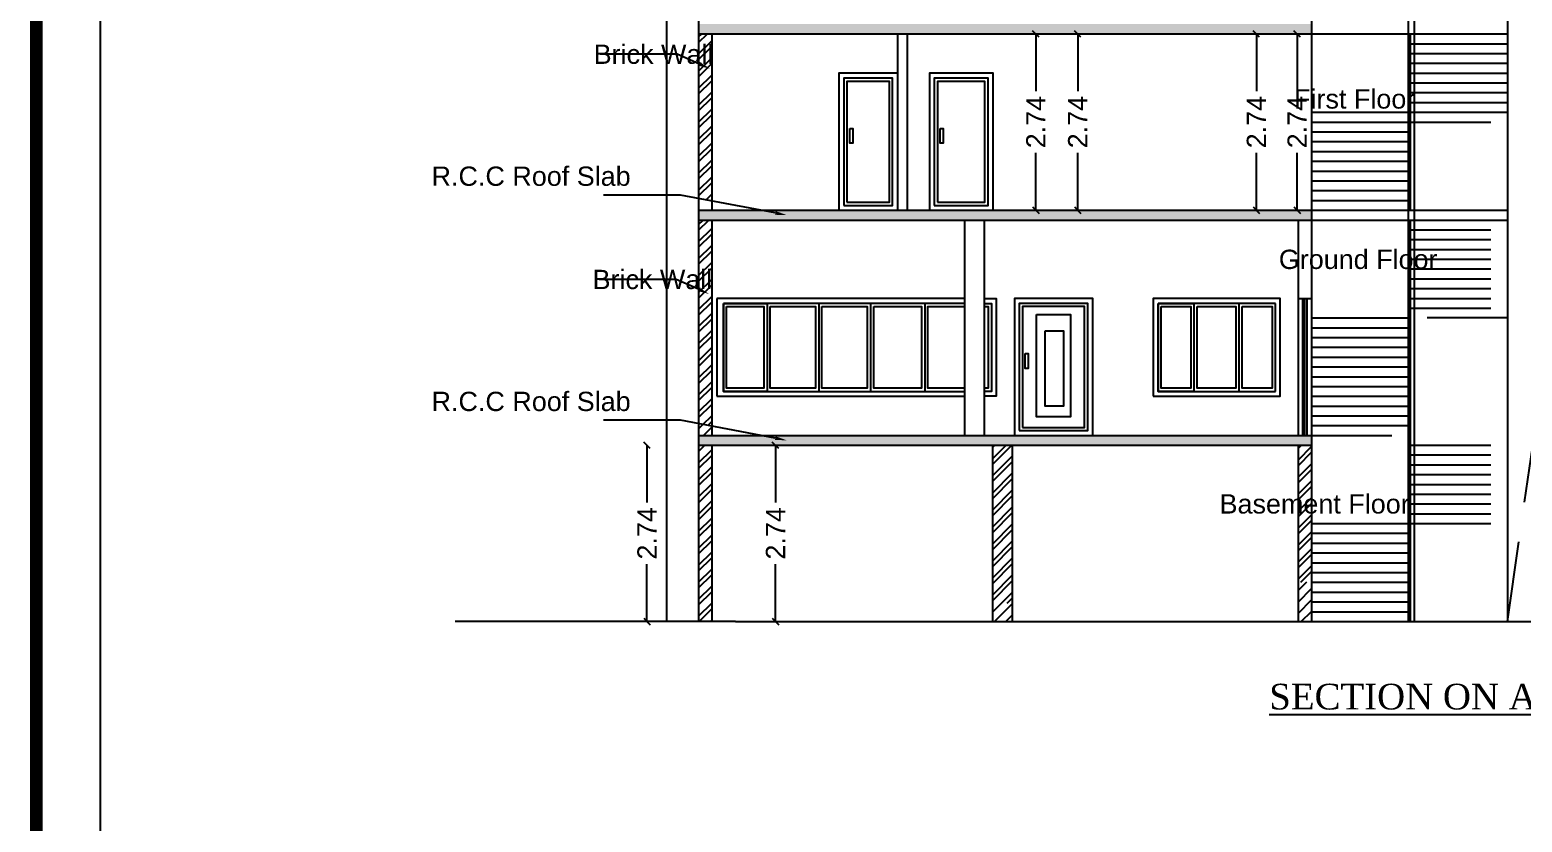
# Model space of a CAD drawing. Header units: metres. Extents: x -5144 to -5005, y 5368 to 5469.
# Drawn here: x -5143.79 to -5120.57, y 5445.36 to 5457.69 of the extents above; entities that cross this region are included whole.
import ezdxf
from ezdxf import colors
from ezdxf.entities.mleader import LeaderData, LeaderLine
from ezdxf.math import Vec2, Vec3

# ---------------------------------------------------------------- set-up
doc = ezdxf.new("R2010")
doc.units = ezdxf.units.M
doc.header["$MEASUREMENT"] = 0
doc.linetypes.add('HIDDEN', pattern=[0.375, 0.25, -0.125])
for name, color, linetype in [('BLK_1_FLR_1_KITCHEN', 1, 'Continuous'), ('BLK_1_LVL_-1_BSMNT_FOOT_PRINT', 1, 'Continuous'), ('BLK_1_TOTAL_HEIGHT', 21, 'Continuous')]:
    doc.layers.add(name, color=color, linetype=linetype)
doc.layers.add('BLK_1_FLR_1_REGULAR_ROOM', color=1, linetype='Continuous', plot=False)
doc.styles.get("Standard").update_dxf_attribs({"font": 'arial.ttf'})
doc.styles.add('style5', font='times.ttf')
doc.dimstyles.get("Standard").update_dxf_attribs({"dimtxt": 0.3, "dimasz": 0.1, "dimexe": 0.18, "dimexo": 0.0625, "dimgap": 0.09, "dimtad": 0, "dimzin": 0, "dimdsep": 46, "dimtxsty": 'Standard', "dimblk": 'OBLIQUE', "dimcen": 0.09, "dimse1": 1, "dimse2": 1, "dimclrt": 256, "dimadec": 0, "dimazin": 0, "dimtfac": 1, "dimtix": 1, "dimtofl": 0, "dimtmove": 1, "dimatfit": 3, "dimfxl": 0, "dimtolj": 1, "dimtzin": 0, "dimarcsym": 0})
pattern_1 = [(50, (0, 0), (0.358630091, -0.031376067), [0.0375, -0.4125]), (355, (0, 0), (-0.069375667, 0.376096067), [0.03, -0.33]), (100.4514445, (0.0299, -0.0026), (0.289254423, 0.344719995), [0.031870096, -0.350571056]), (46.1842, (0, 0.1), (0.533620665, -0.08275964), [0.05625, -0.61875]), (96.6356355, (0.04447, 0.0931), (0.467330973, 0.4870593), [0.04780517, -0.52585688]), (351.184164, (0, 0.1), (0.467330973, 0.4870593), [0.045, -0.495]), (21, (0.05, 0.075), (0.298453526, -0.201309445), [0.0375, -0.4125]), (326, (0.05, 0.075), (0.121657666, 0.362575023), [0.03, -0.33]), (71.451445, (0.07487, 0.05822), (0.420111188, 0.161265576), [0.031870095, -0.350571056]), (37.5, (0, 0), (0.0060799277, 0.166446927), [0, -0.326, 0, -0.335, 0, -0.33125]), (7.5, (0, 0), (0.1315347687, 0.197205856), [0, -0.191, 0, -0.3185, 0, -0.12625]), (327.5, (-0.1115, 0), (0.266911218, -0.0112774359), [0, -0.125, 0, -0.39, 0, -0.5175]), (317.5, (-0.1615, 0), (0.291593085, 0.050052491), [0, -0.1625, 0, -0.259, 0, -0.3675])]

# ---------------------------------------------------------------- blocks, each defined once
blk = doc.blocks.new('_OBLIQUE')
at = {"color": 0, "linetype": 'ByBlock'}
blk.add_line((-0.5, -0.5), (0.5, 0.5), dxfattribs=at)
blk = doc.blocks.new('*D10')
at = {"layer": 'BLK_1_LVL_-1_BSMNT_FOOT_PRINT', "color": 0, "lineweight": -2}
for p, q in [((-5134.186, 5451.221), (-5134.186, 5450.331)), ((-5134.186, 5448.478), (-5134.186, 5449.368))]:
    blk.add_line(p, q, dxfattribs=at)
at = {"layer": 'Defpoints', "color": 0}
for p in [(-5131.559, 5451.221), (-5134.186, 5448.478), (-5131.559, 5448.478)]:
    blk.add_point(p, dxfattribs=at)
at = {"layer": 'BLK_1_LVL_-1_BSMNT_FOOT_PRINT', "color": 0, "lineweight": -2, "xscale": 0.1, "yscale": 0.1, "zscale": 0.1}
for p, rotation in [((-5134.186, 5451.221), 90), ((-5134.186, 5448.478), 270)]:
    blk.add_blockref('_OBLIQUE', p, dxfattribs=dict(at, rotation=rotation))
at = {"layer": 'BLK_1_LVL_-1_BSMNT_FOOT_PRINT', "insert": (-5134.186, 5449.85), "char_height": 0.3, "attachment_point": 5, "rotation": 90}
blk.add_mtext('\\A1;2.74', dxfattribs=at)
blk = doc.blocks.new('*D27')
at = {"layer": 'BLK_1_FLR_1_REGULAR_ROOM', "color": 0, "lineweight": -2}
for p, q in [((-5124.071, 5457.622), (-5124.071, 5456.732)), ((-5124.071, 5454.879), (-5124.071, 5455.769))]:
    blk.add_line(p, q, dxfattribs=at)
at = {"layer": 'Defpoints', "color": 0}
for p in [(-5124.623, 5457.622), (-5124.071, 5457.622), (-5124.623, 5454.879)]:
    blk.add_point(p, dxfattribs=at)
at = {"layer": 'BLK_1_FLR_1_REGULAR_ROOM', "color": 0, "lineweight": -2, "xscale": 0.1, "yscale": 0.1, "zscale": 0.1}
for p, rotation in [((-5124.071, 5457.622), 90), ((-5124.071, 5454.879), 270)]:
    blk.add_blockref('_OBLIQUE', p, dxfattribs=dict(at, rotation=rotation))
at = {"layer": 'BLK_1_FLR_1_REGULAR_ROOM', "insert": (-5124.071, 5456.25), "char_height": 0.3, "attachment_point": 5, "rotation": 90}
blk.add_mtext('\\A1;2.74', dxfattribs=at)
blk = doc.blocks.new('*D28')
at = {"layer": 'BLK_1_FLR_1_REGULAR_ROOM', "color": 0, "lineweight": -2}
for p, q in [((-5124.705, 5457.622), (-5124.705, 5456.732)), ((-5124.705, 5454.879), (-5124.705, 5455.769))]:
    blk.add_line(p, q, dxfattribs=at)
at = {"layer": 'Defpoints', "color": 0}
for p in [(-5125.257, 5457.622), (-5124.705, 5457.622), (-5125.257, 5454.879)]:
    blk.add_point(p, dxfattribs=at)
at = {"layer": 'BLK_1_FLR_1_REGULAR_ROOM', "color": 0, "lineweight": -2, "xscale": 0.1, "yscale": 0.1, "zscale": 0.1}
for p, rotation in [((-5124.705, 5457.622), 90), ((-5124.705, 5454.879), 270)]:
    blk.add_blockref('_OBLIQUE', p, dxfattribs=dict(at, rotation=rotation))
at = {"layer": 'BLK_1_FLR_1_REGULAR_ROOM', "insert": (-5124.705, 5456.25), "char_height": 0.3, "attachment_point": 5, "rotation": 90}
blk.add_mtext('\\A1;2.74', dxfattribs=at)
blk = doc.blocks.new('*D29')
at = {"layer": 'BLK_1_FLR_1_REGULAR_ROOM', "color": 0, "lineweight": -2}
for p, q in [((-5128.136, 5457.622), (-5128.136, 5456.732)), ((-5128.136, 5454.879), (-5128.136, 5455.769))]:
    blk.add_line(p, q, dxfattribs=at)
at = {"layer": 'Defpoints', "color": 0}
for p in [(-5128.136, 5457.622), (-5127.371, 5457.622), (-5127.371, 5454.879)]:
    blk.add_point(p, dxfattribs=at)
at = {"layer": 'BLK_1_FLR_1_REGULAR_ROOM', "color": 0, "lineweight": -2, "xscale": 0.1, "yscale": 0.1, "zscale": 0.1}
for p, rotation in [((-5128.136, 5457.622), 90), ((-5128.136, 5454.879), 270)]:
    blk.add_blockref('_OBLIQUE', p, dxfattribs=dict(at, rotation=rotation))
at = {"layer": 'BLK_1_FLR_1_REGULAR_ROOM', "insert": (-5128.136, 5456.25), "char_height": 0.3, "attachment_point": 5, "rotation": 90}
blk.add_mtext('\\A1;2.74', dxfattribs=at)
blk = doc.blocks.new('*D30')
at = {"layer": 'BLK_1_FLR_1_KITCHEN', "color": 0, "lineweight": -2}
for p, q in [((-5127.485, 5457.622), (-5127.485, 5456.732)), ((-5127.485, 5454.879), (-5127.485, 5455.769))]:
    blk.add_line(p, q, dxfattribs=at)
at = {"layer": 'Defpoints', "color": 0}
for p in [(-5128.037, 5457.622), (-5127.485, 5457.622), (-5128.037, 5454.879)]:
    blk.add_point(p, dxfattribs=at)
at = {"layer": 'BLK_1_FLR_1_KITCHEN', "color": 0, "lineweight": -2, "xscale": 0.1, "yscale": 0.1, "zscale": 0.1}
for p, rotation in [((-5127.485, 5457.622), 90), ((-5127.485, 5454.879), 270)]:
    blk.add_blockref('_OBLIQUE', p, dxfattribs=dict(at, rotation=rotation))
at = {"layer": 'BLK_1_FLR_1_KITCHEN', "insert": (-5127.485, 5456.25), "char_height": 0.3, "attachment_point": 5, "rotation": 90}
blk.add_mtext('\\A1;2.74', dxfattribs=at)
blk = doc.blocks.new('*D173')
at = {"color": 0, "lineweight": -2}
for p, q in [((-5109.229, 5454.726), (-5109.229, 5453.531)), ((-5109.229, 5451.374), (-5109.229, 5452.569))]:
    blk.add_line(p, q, dxfattribs=at)
at = {"layer": 'Defpoints', "color": 0}
for p in [(-5132.537, 5454.726), (-5109.229, 5454.726), (-5132.528, 5451.374)]:
    blk.add_point(p, dxfattribs=at)
at = {"color": 0, "lineweight": -2, "xscale": 0.1, "yscale": 0.1, "zscale": 0.1}
for p, rotation in [((-5109.229, 5454.726), 90), ((-5109.229, 5451.374), 270)]:
    blk.add_blockref('_OBLIQUE', p, dxfattribs=dict(at, rotation=rotation))
at = {"insert": (-5109.229, 5453.05), "char_height": 0.3, "attachment_point": 5, "rotation": 90}
blk.add_mtext('\\A1;3.35', dxfattribs=at)
blk = doc.blocks.new('*D174')
at = {"color": 0, "lineweight": -2}
for p, q in [((-5109.229, 5454.879), (-5109.229, 5454.979)), ((-5109.229, 5454.726), (-5109.229, 5454.626))]:
    blk.add_line(p, q, dxfattribs=at)
at = {"layer": 'Defpoints', "color": 0}
for p in [(-5132.493, 5454.879), (-5109.229, 5454.879), (-5132.537, 5454.726)]:
    blk.add_point(p, dxfattribs=at)
at = {"color": 0, "lineweight": -2, "xscale": 0.1, "yscale": 0.1, "zscale": 0.1}
for p, rotation in [((-5109.229, 5454.879), 270), ((-5109.229, 5454.726), 90)]:
    blk.add_blockref('_OBLIQUE', p, dxfattribs=dict(at, rotation=rotation))
at = {"insert": (-5109.447, 5454.855), "char_height": 0.3, "attachment_point": 5, "rotation": 90}
blk.add_mtext('\\A1;0.15', dxfattribs=at)
blk = doc.blocks.new('*D175')
at = {"color": 0, "lineweight": -2}
for p, q in [((-5109.229, 5457.622), (-5109.229, 5456.732)), ((-5109.229, 5454.879), (-5109.229, 5455.769))]:
    blk.add_line(p, q, dxfattribs=at)
at = {"layer": 'Defpoints', "color": 0}
for p in [(-5132.558, 5457.622), (-5109.229, 5457.622), (-5132.493, 5454.879)]:
    blk.add_point(p, dxfattribs=at)
at = {"color": 0, "lineweight": -2, "xscale": 0.1, "yscale": 0.1, "zscale": 0.1}
for p, rotation in [((-5109.229, 5457.622), 90), ((-5109.229, 5454.879), 270)]:
    blk.add_blockref('_OBLIQUE', p, dxfattribs=dict(at, rotation=rotation))
at = {"insert": (-5109.229, 5456.25), "char_height": 0.3, "attachment_point": 5, "rotation": 90}
blk.add_mtext('\\A1;2.74', dxfattribs=at)
blk = doc.blocks.new('*D176')
at = {"color": 0, "lineweight": -2}
for p, q in [((-5109.229, 5457.774), (-5109.229, 5457.874)), ((-5109.229, 5457.622), (-5109.229, 5457.522))]:
    blk.add_line(p, q, dxfattribs=at)
at = {"layer": 'Defpoints', "color": 0}
for p in [(-5132.558, 5457.622), (-5132.441, 5457.774), (-5109.229, 5457.774)]:
    blk.add_point(p, dxfattribs=at)
at = {"color": 0, "lineweight": -2, "xscale": 0.1, "yscale": 0.1, "zscale": 0.1}
for p, rotation in [((-5109.229, 5457.774), 270), ((-5109.229, 5457.622), 90)]:
    blk.add_blockref('_OBLIQUE', p, dxfattribs=dict(at, rotation=rotation))
at = {"insert": (-5109.472, 5457.748), "char_height": 0.3, "attachment_point": 5, "rotation": 90}
blk.add_mtext('\\A1;0.15', dxfattribs=at)
blk = doc.blocks.new('*D180')
at = {"color": 0, "lineweight": -2}
for p, q in [((-5108.577, 5460.67), (-5108.577, 5455.918)), ((-5108.577, 5450.002), (-5108.577, 5454.754))]:
    blk.add_line(p, q, dxfattribs=at)
at = {"layer": 'Defpoints', "color": 0}
for p in [(-5130.508, 5460.67), (-5108.577, 5460.67), (-5108.292, 5450.002)]:
    blk.add_point(p, dxfattribs=at)
at = {"color": 0, "lineweight": -2, "xscale": 0.1, "yscale": 0.1, "zscale": 0.1}
for p, rotation in [((-5108.577, 5460.67), 90), ((-5108.577, 5450.002), 270)]:
    blk.add_blockref('_OBLIQUE', p, dxfattribs=dict(at, rotation=rotation))
at = {"insert": (-5108.577, 5455.336), "char_height": 0.3, "attachment_point": 5, "rotation": 90}
blk.add_mtext('\\A1;10.67', dxfattribs=at)
blk = doc.blocks.new('*D201')
at = {"layer": 'BLK_1_TOTAL_HEIGHT', "color": 0, "lineweight": -2}
for p, q in [((-5107.859, 5463.718), (-5107.859, 5457.441)), ((-5107.859, 5450.002), (-5107.859, 5456.28))]:
    blk.add_line(p, q, dxfattribs=at)
at = {"layer": 'Defpoints', "color": 0}
for p in [(-5122.297, 5463.718), (-5110.052, 5450.002), (-5107.859, 5450.002)]:
    blk.add_point(p, dxfattribs=at)
at = {"layer": 'BLK_1_TOTAL_HEIGHT', "color": 0, "lineweight": -2, "xscale": 0.1, "yscale": 0.1, "zscale": 0.1}
for p, rotation in [((-5107.859, 5463.718), 90), ((-5107.859, 5450.002), 270)]:
    blk.add_blockref('_OBLIQUE', p, dxfattribs=dict(at, rotation=rotation))
at = {"layer": 'BLK_1_TOTAL_HEIGHT', "insert": (-5107.859, 5456.86), "char_height": 0.3, "attachment_point": 5, "rotation": 90}
blk.add_mtext('\\A1;13.72', dxfattribs=at)
blk = doc.blocks.new('*D240')
at = {"color": 0, "lineweight": -2}
for p, q in [((-5132.186, 5451.221), (-5132.186, 5450.331)), ((-5132.186, 5448.478), (-5132.186, 5449.368))]:
    blk.add_line(p, q, dxfattribs=at)
at = {"layer": 'Defpoints', "color": 0}
for p in [(-5132.351, 5451.221), (-5132.351, 5448.478), (-5132.186, 5448.478)]:
    blk.add_point(p, dxfattribs=at)
at = {"color": 0, "lineweight": -2, "xscale": 0.1, "yscale": 0.1, "zscale": 0.1}
for p, rotation in [((-5132.186, 5451.221), 90), ((-5132.186, 5448.478), 270)]:
    blk.add_blockref('_OBLIQUE', p, dxfattribs=dict(at, rotation=rotation))
at = {"insert": (-5132.186, 5449.85), "char_height": 0.3, "attachment_point": 5, "rotation": 90}
blk.add_mtext('\\A1;2.74', dxfattribs=at)

msp = doc.modelspace()

# ---------------------------------------------------------------- hatches: boundary and pattern name
h = msp.add_hatch()
h.set_pattern_fill('AR-CONC', color=8, scale=0.05)
h.set_pattern_definition(pattern_1)
h.paths.add_polyline_path([(-5123.848, 5457.774), (-5133.382, 5457.774), (-5133.382, 5457.622), (-5123.848, 5457.622)])
h = msp.add_hatch()
h.set_pattern_fill('ANSI32', color=8, scale=0.5)
h.paths.add_polyline_path([(-5133.179, 5457.622), (-5133.382, 5457.622), (-5133.382, 5455.061), (-5133.179, 5455.023)])
h = msp.add_hatch()
h.set_pattern_fill('AR-CONC', color=8, scale=0.05)
h.set_pattern_definition(pattern_1)
h.paths.add_polyline_path([(-5123.848, 5454.879), (-5133.382, 5454.879), (-5133.382, 5454.726), (-5123.848, 5454.726)])
h = msp.add_hatch()
h.set_pattern_fill('ANSI32', color=8, scale=0.5)
h.paths.add_polyline_path([(-5133.179, 5454.726), (-5133.382, 5454.726), (-5133.382, 5451.555), (-5133.179, 5451.517)])
h = msp.add_hatch()
h.set_pattern_fill('ANSI31', color=8)
h.paths.add_polyline_path([(-5133.179, 5451.517), (-5133.382, 5451.555), (-5133.382, 5451.374), (-5133.179, 5451.374)])
h = msp.add_hatch()
h.set_pattern_fill('AR-CONC', color=8, scale=0.05)
h.set_pattern_definition(pattern_1)
h.paths.add_polyline_path([(-5123.848, 5451.374), (-5133.382, 5451.374), (-5133.382, 5451.221), (-5123.848, 5451.221)])
h = msp.add_hatch()
h.set_pattern_fill('ANSI32', color=8, scale=0.5)
h.paths.add_polyline_path([(-5133.179, 5451.221), (-5133.382, 5451.221), (-5133.382, 5448.478), (-5133.179, 5448.478)])
h = msp.add_hatch()
h.set_pattern_fill('ANSI32', color=8, scale=0.5)
h.paths.add_polyline_path([(-5128.502, 5451.221), (-5128.807, 5451.221), (-5128.807, 5448.748), (-5128.502, 5448.769)])
h = msp.add_hatch()
h.set_pattern_fill('ANSI32', color=8, scale=0.5)
h.paths.add_polyline_path([(-5123.848, 5451.221), (-5124.051, 5451.221), (-5124.051, 5449.085), (-5123.848, 5449.1)])
h = msp.add_hatch()
h.set_pattern_fill('ANSI31', color=8)
h.paths.add_polyline_path([(-5123.848, 5449.1), (-5124.051, 5449.085), (-5124.051, 5448.478), (-5123.848, 5448.478)])
h = msp.add_hatch()
h.set_pattern_fill('ANSI31', color=8)
h.paths.add_polyline_path([(-5128.502, 5448.769), (-5128.807, 5448.748), (-5128.807, 5448.478), (-5128.502, 5448.478)])

# ---------------------------------------------------------------- linework, layer by layer
for p, q in [((-5133.877, 5448.478), (-5133.877, 5461.87)), ((-5122.345, 5460.518), (-5122.345, 5448.478)), ((-5122.244, 5448.478), (-5122.244, 5460.518)), ((-5129.241, 5451.374), (-5129.241, 5454.726)), ((-5128.936, 5451.374), (-5128.936, 5454.726)), ((-5124.051, 5451.374), (-5124.051, 5454.726)), ((-5124.051, 5451.374), (-5124.051, 5454.726)), ((-5123.848, 5454.726), (-5123.848, 5451.221)), ((-5133.099, 5453.504), (-5133.099, 5451.984)), ((-5129.241, 5453.429), (-5132.997, 5453.429)), ((-5132.997, 5453.429), (-5132.997, 5452.059)), ((-5132.317, 5453.429), (-5132.317, 5452.059)), ((-5131.513, 5453.429), (-5131.513, 5452.059)), ((-5130.708, 5453.429), (-5130.708, 5452.059)), ((-5129.865, 5453.429), (-5129.865, 5452.059)), ((-5124.41, 5453.429), (-5126.235, 5453.429)), ((-5126.235, 5453.429), (-5126.235, 5452.059)), ((-5125.676, 5453.429), (-5125.676, 5452.059)), ((-5124.976, 5453.429), (-5124.976, 5452.059)), ((-5124.41, 5452.059), (-5124.41, 5453.429)), ((-5124.051, 5453.504), (-5123.848, 5453.504)), ((-5123.988, 5453.504), (-5123.988, 5451.374)), ((-5123.955, 5453.504), (-5123.955, 5451.374)), ((-5123.922, 5453.504), (-5123.922, 5451.374)), ((-5132.997, 5452.059), (-5129.241, 5452.059)), ((-5126.235, 5452.059), (-5124.41, 5452.059)), ((-5128.807, 5448.478), (-5128.807, 5451.221)), ((-5128.502, 5451.221), (-5128.502, 5448.478)), ((-5124.051, 5448.478), (-5124.051, 5451.221))]:
    msp.add_line(p, q)
at = {"linetype": 'Continuous'}
for p, q in [((-5133.382, 5461.87), (-5133.382, 5448.478)), ((-5123.848, 5460.67), (-5123.848, 5448.478)), ((-5120.8, 5460.67), (-5120.8, 5448.478)), ((-5133.179, 5457.622), (-5133.179, 5454.879)), ((-5130.285, 5454.879), (-5130.285, 5457.622)), ((-5130.133, 5454.879), (-5130.133, 5457.622)), ((-5133.179, 5454.726), (-5133.179, 5451.374)), ((-5133.179, 5451.221), (-5133.179, 5448.478)), ((-5132.81, 5448.478), (-5137.169, 5448.478))]:
    msp.add_line(p, q, dxfattribs=at)
at = {"linetype": 'HIDDEN', "ltscale": 5}
for p, q in [((-5120.8, 5448.478), (-5119.059, 5460.518)), ((-5122.31, 5456.25), (-5120.8, 5456.25)), ((-5122.31, 5454.574), (-5120.8, 5454.574)), ((-5122.31, 5454.422), (-5120.8, 5454.422)), ((-5122.31, 5454.269), (-5120.8, 5454.269)), ((-5122.31, 5454.117), (-5120.8, 5454.117)), ((-5122.31, 5453.964), (-5120.8, 5453.964)), ((-5122.31, 5453.812), (-5120.8, 5453.812)), ((-5122.31, 5453.66), (-5120.8, 5453.66)), ((-5122.31, 5453.507), (-5120.8, 5453.507)), ((-5122.31, 5453.355), (-5120.8, 5453.355)), ((-5120.8, 5453.202), (-5122.31, 5453.202)), ((-5123.848, 5451.374), (-5122.31, 5451.374)), ((-5122.31, 5451.221), (-5120.8, 5451.221)), ((-5122.31, 5451.069), (-5120.8, 5451.069)), ((-5122.31, 5450.916), (-5120.8, 5450.916)), ((-5122.31, 5450.764), (-5120.8, 5450.764)), ((-5122.31, 5450.612), (-5120.8, 5450.612)), ((-5122.31, 5450.459), (-5120.8, 5450.459)), ((-5122.31, 5450.307), (-5120.8, 5450.307)), ((-5122.31, 5450.154), (-5120.8, 5450.154)), ((-5122.31, 5450.002), (-5120.8, 5450.002))]:
    msp.add_line(p, q, dxfattribs=at)
at = {"ltscale": 5}
for p, q in [((-5123.833, 5457.622), (-5120.8, 5457.622)), ((-5122.31, 5457.622), (-5122.31, 5454.879)), ((-5122.31, 5457.47), (-5120.8, 5457.47)), ((-5122.31, 5457.317), (-5120.8, 5457.317)), ((-5122.31, 5457.165), (-5120.8, 5457.165)), ((-5122.31, 5457.012), (-5120.8, 5457.012)), ((-5122.31, 5456.86), (-5120.8, 5456.86)), ((-5122.31, 5456.708), (-5120.8, 5456.708)), ((-5122.31, 5456.555), (-5120.8, 5456.555)), ((-5123.833, 5456.403), (-5122.31, 5456.403)), ((-5123.833, 5456.25), (-5122.31, 5456.25)), ((-5122.31, 5456.403), (-5120.8, 5456.403)), ((-5123.833, 5456.098), (-5122.31, 5456.098)), ((-5123.833, 5455.946), (-5122.31, 5455.946)), ((-5123.833, 5455.793), (-5122.31, 5455.793)), ((-5123.833, 5455.641), (-5122.31, 5455.641)), ((-5123.833, 5455.488), (-5122.31, 5455.488)), ((-5123.833, 5455.336), (-5122.31, 5455.336)), ((-5123.833, 5455.184), (-5122.31, 5455.184)), ((-5123.833, 5455.031), (-5122.31, 5455.031)), ((-5123.833, 5454.879), (-5120.8, 5454.879)), ((-5123.833, 5454.726), (-5120.8, 5454.726)), ((-5122.31, 5454.726), (-5122.31, 5448.478)), ((-5123.848, 5453.202), (-5122.31, 5453.202)), ((-5123.848, 5453.05), (-5122.31, 5453.05)), ((-5123.848, 5452.898), (-5122.31, 5452.898)), ((-5123.848, 5452.745), (-5122.31, 5452.745)), ((-5123.848, 5452.593), (-5122.31, 5452.593)), ((-5123.848, 5452.44), (-5122.31, 5452.44)), ((-5123.848, 5452.288), (-5122.31, 5452.288)), ((-5123.848, 5452.136), (-5122.31, 5452.136)), ((-5123.848, 5451.983), (-5122.31, 5451.983)), ((-5123.848, 5451.831), (-5122.31, 5451.831)), ((-5123.848, 5451.678), (-5122.31, 5451.678)), ((-5123.848, 5451.526), (-5122.31, 5451.526)), ((-5123.833, 5450.002), (-5122.31, 5450.002)), ((-5123.833, 5449.85), (-5122.31, 5449.85)), ((-5123.833, 5449.697), (-5122.31, 5449.697)), ((-5123.833, 5449.545), (-5122.31, 5449.545)), ((-5123.833, 5449.392), (-5122.31, 5449.392)), ((-5123.833, 5449.24), (-5122.31, 5449.24)), ((-5123.833, 5449.088), (-5122.31, 5449.088)), ((-5123.833, 5448.935), (-5122.31, 5448.935)), ((-5123.833, 5448.783), (-5122.31, 5448.783)), ((-5123.833, 5448.63), (-5122.31, 5448.63)), ((-5123.833, 5448.478), (-5122.31, 5448.478))]:
    msp.add_line(p, q, dxfattribs=at)
at = {"const_width": 0.2}
msp.add_lwpolyline([(-5143.687, 5468.771), (-5038.592, 5468.771), (-5038.592, 5369.885), (-5143.687, 5369.885)], close=True, dxfattribs=at)
for points in [[(-5142.687, 5467.771), (-5039.592, 5467.771), (-5039.592, 5370.885), (-5142.687, 5370.885)], [(-5131.2, 5454.879), (-5130.285, 5454.879), (-5130.285, 5457.009), (-5131.2, 5457.009)], [(-5131.125, 5454.954), (-5130.365, 5454.954), (-5130.365, 5456.934), (-5131.125, 5456.934)], [(-5129.791, 5454.879), (-5128.801, 5454.879), (-5128.801, 5457.009), (-5129.791, 5457.009)], [(-5129.716, 5454.954), (-5128.88, 5454.954), (-5128.88, 5456.934), (-5129.716, 5456.934)], [(-5131.075, 5455.004), (-5130.415, 5455.004), (-5130.415, 5456.884), (-5131.075, 5456.884)], [(-5129.666, 5455.004), (-5128.93, 5455.004), (-5128.93, 5456.884), (-5129.666, 5456.884)], [(-5131.031, 5456.152), (-5130.984, 5456.152), (-5130.984, 5455.921), (-5131.031, 5455.921)], [(-5129.626, 5456.152), (-5129.579, 5456.152), (-5129.579, 5455.921), (-5129.626, 5455.921)], [(-5132.997, 5453.429), (-5132.317, 5453.429), (-5132.317, 5452.059), (-5132.997, 5452.059)], [(-5128.468, 5451.374), (-5127.248, 5451.374), (-5127.248, 5453.504), (-5128.468, 5453.504)], [(-5128.393, 5451.449), (-5127.328, 5451.449), (-5127.328, 5453.429), (-5128.393, 5453.429)], [(-5126.31, 5451.984), (-5124.335, 5451.984), (-5124.335, 5453.504), (-5126.31, 5453.504)], [(-5126.235, 5453.429), (-5125.676, 5453.429), (-5125.676, 5452.059), (-5126.235, 5452.059)], [(-5132.947, 5453.379), (-5132.367, 5453.379), (-5132.367, 5452.109), (-5132.947, 5452.109)], [(-5132.267, 5453.379), (-5131.563, 5453.379), (-5131.563, 5452.109), (-5132.267, 5452.109)], [(-5131.463, 5453.379), (-5130.758, 5453.379), (-5130.758, 5452.109), (-5131.463, 5452.109)], [(-5130.658, 5453.379), (-5129.915, 5453.379), (-5129.915, 5452.109), (-5130.658, 5452.109)], [(-5128.343, 5451.499), (-5127.378, 5451.499), (-5127.378, 5453.379), (-5128.343, 5453.379)], [(-5128.127, 5453.254), (-5127.598, 5453.254), (-5127.598, 5451.662), (-5128.127, 5451.662)], [(-5126.185, 5453.379), (-5125.726, 5453.379), (-5125.726, 5452.109), (-5126.185, 5452.109)], [(-5125.626, 5453.379), (-5125.026, 5453.379), (-5125.026, 5452.109), (-5125.626, 5452.109)], [(-5124.926, 5453.379), (-5124.46, 5453.379), (-5124.46, 5452.109), (-5124.926, 5452.109)], [(-5127.992, 5453.001), (-5127.708, 5453.001), (-5127.708, 5451.831), (-5127.992, 5451.831)], [(-5128.303, 5452.647), (-5128.256, 5452.647), (-5128.256, 5452.416), (-5128.303, 5452.416)]]:
    msp.add_lwpolyline(points, close=True)
at = {"linetype": 'Continuous'}
for points in [[(-5133.382, 5457.622), (-5123.833, 5457.622)], [(-5133.382, 5454.879), (-5123.833, 5454.879)], [(-5133.382, 5454.726), (-5123.833, 5454.726)], [(-5133.382, 5451.374), (-5123.833, 5451.374)], [(-5133.382, 5451.221), (-5123.848, 5451.221)], [(-5132.81, 5448.478), (-5110.931, 5448.478)]]:
    msp.add_lwpolyline(points, dxfattribs=at)
for points in [[(-5129.241, 5453.504), (-5133.099, 5453.504)], [(-5128.936, 5453.504), (-5128.753, 5453.504), (-5128.753, 5451.984), (-5128.936, 5451.984)], [(-5128.936, 5453.429), (-5128.828, 5453.429), (-5128.828, 5452.059), (-5128.936, 5452.059)], [(-5129.241, 5452.109), (-5129.815, 5452.109), (-5129.815, 5453.379), (-5129.241, 5453.379)], [(-5128.936, 5453.379), (-5128.878, 5453.379), (-5128.878, 5452.109), (-5128.936, 5452.109)], [(-5133.099, 5451.984), (-5129.241, 5451.984)]]:
    msp.add_lwpolyline(points)

# ---------------------------------------------------------------- texts
at = {"style": 'style5'}
msp.add_text('%%USECTION ON AB', height=0.4, dxfattribs=at).set_placement((-5124.505, 5447.109))
at = {"char_height": 0.3, "attachment_point": 3}
for s, insert, width in [('Brick Wall', (-5133.153, 5457.456), 3.81689), ('First Floor ', (-5122.233, 5456.76), 4.77064), ('R.C.C Roof Slab', (-5134.44, 5455.558), 3.31885), ('Ground Floor ', (-5121.887, 5454.264), 4.77064), ('Brick Wall', (-5133.17, 5453.951), 3.81689), ('R.C.C Roof Slab', (-5134.44, 5452.053), 3.31885), ('Basement Floor ', (-5122.32, 5450.458), 4.77064)]:
    msp.add_mtext(s, dxfattribs=dict(at, insert=insert, width=width))

# ---------------------------------------------------------------- dimensions: what is measured, and where the dimension line sits
for base, p1, p2, picture, middle in [((-5108.577, 5460.67), (-5108.292, 5450.002), (-5130.508, 5460.67), '*D180', (-5108.577, 5455.336)), ((-5109.229, 5457.622), (-5132.493, 5454.879), (-5132.558, 5457.622), '*D175', (-5109.229, 5456.25)), ((-5109.229, 5454.726), (-5132.528, 5451.374), (-5132.537, 5454.726), '*D173', (-5109.229, 5453.05)), ((-5132.186, 5448.478), (-5132.351, 5451.221), (-5132.351, 5448.478), '*D240', (-5132.186, 5449.85))]:
    dim = msp.add_linear_dim(base=base, p1=p1, p2=p2, angle=90, dimstyle='Standard')
    dim.commit()
    dim.dimension.update_dxf_attribs({"geometry": picture, "text_midpoint": middle})
for base, p1, p2, picture, middle in [((-5109.229, 5457.774), (-5132.558, 5457.622), (-5132.441, 5457.774), '*D176', (-5109.472, 5457.748)), ((-5109.229, 5454.879), (-5132.537, 5454.726), (-5132.493, 5454.879), '*D174', (-5109.447, 5454.855))]:
    dim = msp.add_linear_dim(base=base, p1=p1, p2=p2, angle=90, dimstyle='Standard')
    dim.commit()
    dim.dimension.update_dxf_attribs({"geometry": picture, "text_midpoint": middle, "dimtype": 160})
at = {"layer": 'BLK_1_FLR_1_KITCHEN', "color": 1}
dim = msp.add_linear_dim(base=(-5127.485, 5457.622), p1=(-5128.037, 5454.879), p2=(-5128.037, 5457.622), angle=90, dimstyle='Standard', dxfattribs=at)
dim.commit()
dim.dimension.update_dxf_attribs({"geometry": '*D30', "text_midpoint": (-5127.485, 5456.25)})
at = {"layer": 'BLK_1_FLR_1_REGULAR_ROOM', "color": 1}
for base, p1, p2, picture, middle in [((-5128.136, 5457.622), (-5127.371, 5454.879), (-5127.371, 5457.622), '*D29', (-5128.136, 5456.25)), ((-5124.705, 5457.622), (-5125.257, 5454.879), (-5125.257, 5457.622), '*D28', (-5124.705, 5456.25)), ((-5124.071, 5457.622), (-5124.623, 5454.879), (-5124.623, 5457.622), '*D27', (-5124.071, 5456.25))]:
    dim = msp.add_linear_dim(base=base, p1=p1, p2=p2, angle=90, dimstyle='Standard', dxfattribs=at)
    dim.commit()
    dim.dimension.update_dxf_attribs({"geometry": picture, "text_midpoint": middle})
at = {"layer": 'BLK_1_LVL_-1_BSMNT_FOOT_PRINT'}
dim = msp.add_linear_dim(base=(-5134.186, 5448.478), p1=(-5131.559, 5451.221), p2=(-5131.559, 5448.478), angle=90, dimstyle='Standard', dxfattribs=at)
dim.commit()
dim.dimension.update_dxf_attribs({"geometry": '*D10', "text_midpoint": (-5134.186, 5449.85)})
at = {"layer": 'BLK_1_TOTAL_HEIGHT'}
dim = msp.add_linear_dim(base=(-5107.859, 5450.002), p1=(-5122.297, 5463.718), p2=(-5110.052, 5450.002), angle=90, dimstyle='Standard', dxfattribs=at)
dim.commit()
dim.dimension.update_dxf_attribs({"geometry": '*D201', "text_midpoint": (-5107.859, 5456.86)})

# ---------------------------------------------------------------- leaders
ml = msp.add_multileader_mtext('Standard')
ml.set_content('', color=256)
ml.set_leader_properties()
ml.build(insert=Vec2(0, 0))
ml.multileader.update_dxf_attribs({"dogleg_length": 0.36, "arrow_head_size": 0.18})
ctx = ml.context
ctx.base_point, ctx.char_height, ctx.arrow_head_size, ctx.landing_gap_size, ctx.plane_origin = Vec3(-5135.095, 5457.305), 0.18, 0.18, 0.09, Vec3(-5132.338, 5459.031)
ctx.text_align_type = 2
notes = []
notes.append((ctx, [(0, (1, 1, 0), (-5133.717, 5457.305), (-1, 0), 1.198, [(0, [(-5133.204, 5457.081)], 0, [])])]))
ctx.mtext.insert, ctx.mtext.alignment, ctx.mtext.flow_direction = Vec3(-5135.005, 5457.395), 3, 5
ml = msp.add_multileader_mtext('Standard')
ml.set_content('', color=256)
ml.set_leader_properties()
ml.build(insert=Vec2(0, 0))
ml.multileader.update_dxf_attribs({"dogleg_length": 0.36, "arrow_head_size": 0.18})
ctx = ml.context
ctx.base_point, ctx.char_height, ctx.arrow_head_size, ctx.landing_gap_size, ctx.plane_origin = Vec3(-5135.044, 5455.114), 0.18, 0.18, 0.09, Vec3(-5132.287, 5456.84)
ctx.text_align_type = 2
notes.append((ctx, [(0, (1, 1, 0), (-5133.666, 5455.114), (-1, 0), 1.198, [(0, [(-5132.013, 5454.803)], 0, [])])]))
ctx.mtext.insert, ctx.mtext.alignment, ctx.mtext.flow_direction = Vec3(-5134.954, 5455.204), 3, 5
ml = msp.add_multileader_mtext('Standard')
ml.set_content('', color=256)
ml.set_leader_properties()
ml.build(insert=Vec2(0, 0))
ml.multileader.update_dxf_attribs({"dogleg_length": 0.36, "arrow_head_size": 0.18})
ctx = ml.context
ctx.base_point, ctx.char_height, ctx.arrow_head_size, ctx.landing_gap_size, ctx.plane_origin = Vec3(-5135.112, 5453.8), 0.18, 0.18, 0.09, Vec3(-5132.355, 5455.526)
ctx.text_align_type = 2
notes.append((ctx, [(0, (1, 1, 0), (-5133.734, 5453.8), (-1, 0), 1.198, [(0, [(-5133.221, 5453.576)], 0, [])])]))
ctx.mtext.insert, ctx.mtext.alignment, ctx.mtext.flow_direction = Vec3(-5135.022, 5453.89), 3, 5
ml = msp.add_multileader_mtext('Standard')
ml.set_content('', color=256)
ml.set_leader_properties()
ml.build(insert=Vec2(0, 0))
ml.multileader.update_dxf_attribs({"dogleg_length": 0.36, "arrow_head_size": 0.18})
ctx = ml.context
ctx.base_point, ctx.char_height, ctx.arrow_head_size, ctx.landing_gap_size, ctx.plane_origin = Vec3(-5135.044, 5451.609), 0.18, 0.18, 0.09, Vec3(-5132.287, 5453.335)
ctx.text_align_type = 2
notes.append((ctx, [(0, (1, 1, 0), (-5133.666, 5451.609), (-1, 0), 1.198, [(0, [(-5132.013, 5451.298)], 0, [])])]))
ctx.mtext.insert, ctx.mtext.alignment, ctx.mtext.flow_direction = Vec3(-5134.954, 5451.699), 3, 5
for ctx, leaders in notes:
    for number, flags, end, landing, length, lines in leaders:
        leader = LeaderData()
        leader.index, (leader.has_last_leader_line, leader.has_dogleg_vector, leader.attachment_direction) = number, flags
        leader.last_leader_point, leader.dogleg_vector, leader.dogleg_length = Vec3(end), Vec3(landing), length
        for number, points, colour, breaks in lines:
            line = LeaderLine()
            line.index, line.vertices, line.color, line.breaks = number, Vec3.list(points), colors.encode_raw_color(colour), breaks
            leader.lines.append(line)
        ctx.leaders.append(leader)

doc.saveas('drawing.dxf')
